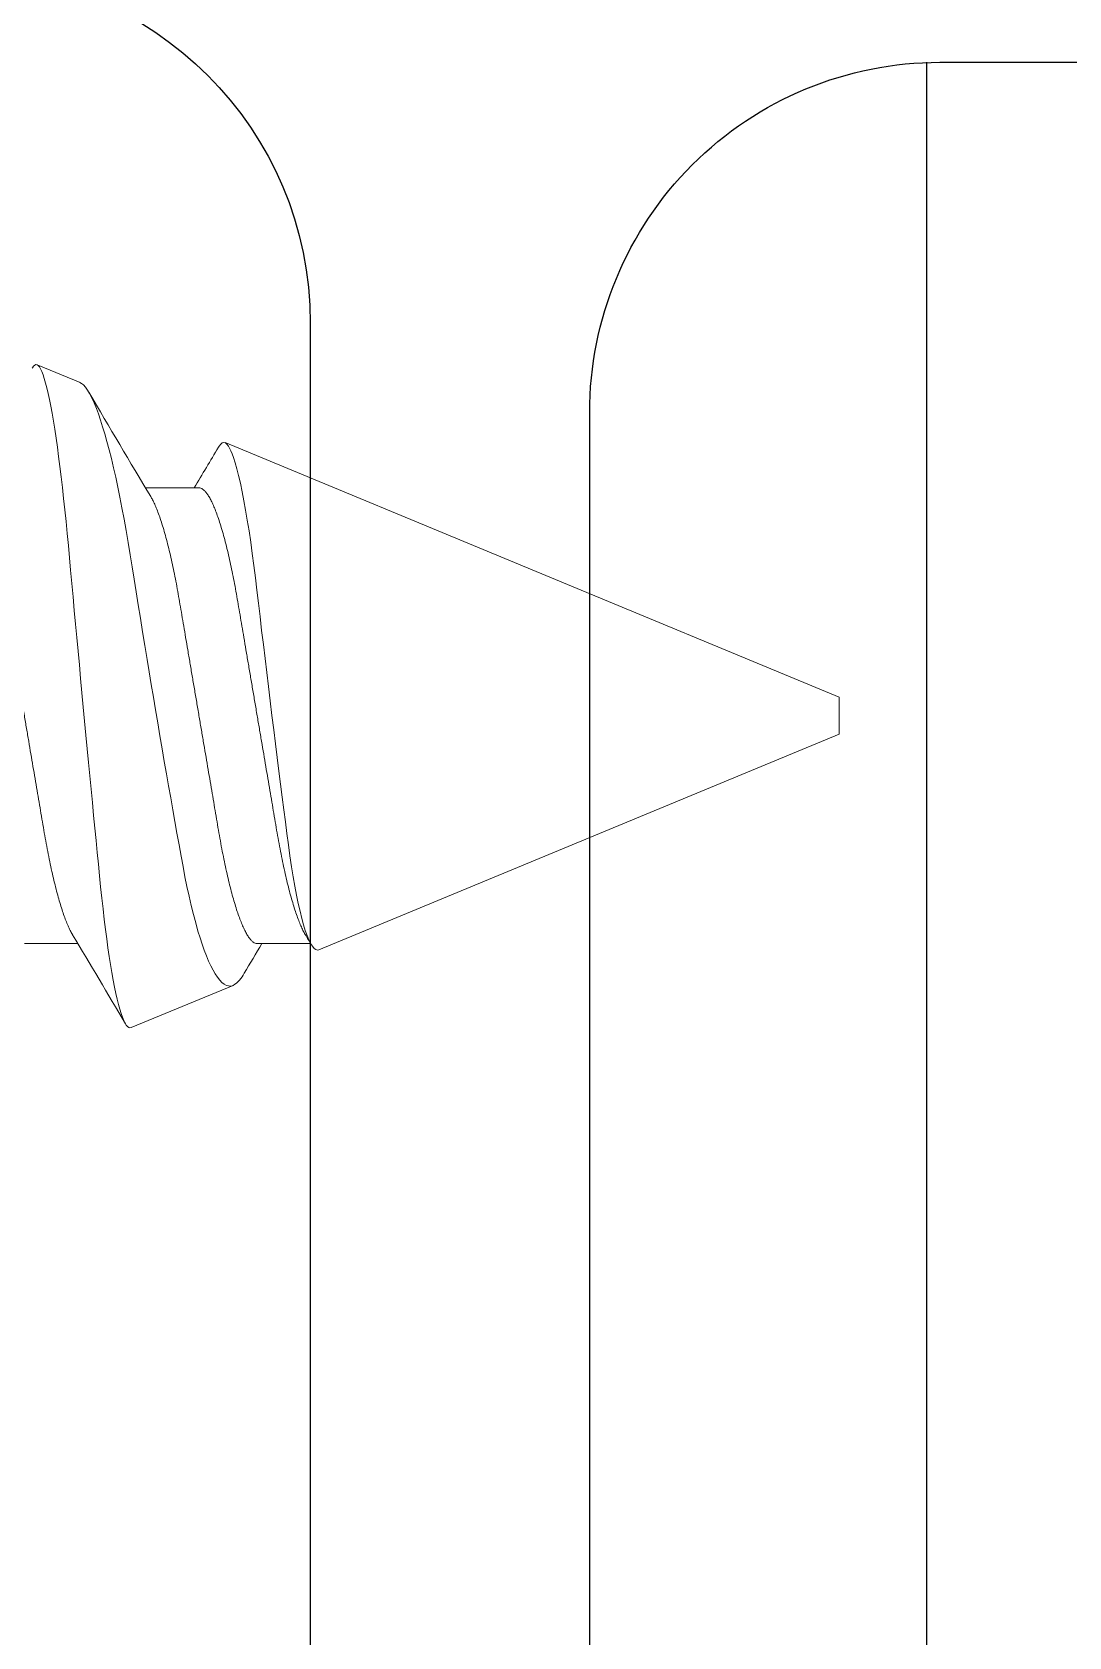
# Model space of a CAD drawing. Extents: x -8 to 56, y -99 to 66.
# Drawn here: x 7.2186 to 7.4969, y 46.7391 to 47.1699 of the extents above; entities that cross this region are included whole.
import ezdxf

# ---------------------------------------------------------------- set-up
doc = ezdxf.new("R2010")
doc.units = 0
doc.header["$MEASUREMENT"] = 0
doc.layers.get('0').update_dxf_attribs({"linetype": 'CONTINUOUS'})
for name, color, linetype in [('Ballons', 7, 'CONTINUOUS'), ('GLASS-VINYL', 7, 'CONTINUOUS'), ('SASH', 5, 'CONTINUOUS')]:
    doc.layers.add(name, color=color, linetype=linetype)

# ---------------------------------------------------------------- blocks, each defined once
blk = doc.blocks.new('3008 FIXED STILE')
for points in [[(-1.00200000000001, 0.7130000000000045), (-0.1000000000000085, 0.7130000000000045), (-1.4210854715202e-14, 0.6862050807568885), (0, 0.6190000000000033), (-0.006000000000014438, 0.6190000000000033, 0.414213562373095), (-0.1000000000000085, 0.5250000000000021), (-0.1000000000000227, -0.524999999999995, 0.414213562373095)], [(-0.1750000000000114, -0.5009998930640442), (-0.1750000000000114, 0.5010001069359511, 0.414213562373095), (-0.2690000000000126, 0.5950001069359523), (-0.5180000000000007, 0.5950001069359523)]]:
    blk.add_lwpolyline(points, format="xyb")
blk = doc.blocks.new('no 10 1 in')
at = {"color": 7, "linetype": 'Continuous', "lineweight": 15}
for p, q in [((55.99867954308434, 25.66646166131508), (55.98716956938188, 25.67122925373945)), ((56.20248300081474, 25.58204351094785), (56.03761579328945, 25.65033373012632)), ((56.03060799424415, 25.63821439554657), (56.01625037343794, 25.63821439554657)), ((56.20248300081474, 25.57704351094785), (56.20248300081474, 25.58204351094785)), ((56.20248300081474, 25.57204351094785), (56.20248300081474, 25.57704351094785)), ((56.0628261820569, 25.51419574613726), (56.20248300081474, 25.57204351094785)), ((55.98373298908155, 25.51587262634913), (55.99809068322023, 25.51587262634913)), ((56.04623302040918, 25.51587262634913), (56.06059064121538, 25.51587262634913)), ((56.01238817138776, 25.49330366915098), (56.03974507535847, 25.50463527074735))]:
    blk.add_line(p, q, dxfattribs=at)
at = {"color": 7, "linetype": 'Continuous', "lineweight": 15, "flags": 128}
for points in [[(56.01238817138776, 25.49330366915098), (56.01207606832654, 25.49324967810803), (56.01175751200653, 25.49334330535977), (56.01143088911304, 25.49358666838175), (56.01109898628054, 25.49397900634943), (56.01075505692031, 25.49453314328132), (56.01040694760836, 25.49524101260396), (56.01005275170007, 25.49610829758501), (56.0096956958248, 25.49712861829818), (56.00934905316258, 25.49825680193197), (56.00900094385064, 25.49952381312868), (56.00864960790931, 25.50093779179428), (56.00829805197051, 25.50248785722113), (56.00793930944806, 25.50420944733317), (56.00758159358043, 25.50606717920583), (56.00722292439047, 25.50807291895201), (56.00686667517256, 25.51020973593399), (56.00652531244934, 25.51239490194077), (56.00618732302049, 25.5146950257862), (56.00585087357385, 25.51712343106639), (56.00551889740887, 25.51966021259461), (56.00518494126676, 25.52235981057529), (56.00485670505857, 25.52516309152488), (56.00453257546961, 25.52808687608241), (56.00421533913435, 25.531105355796), (56.00391592259324, 25.53409739914833), (56.00361547939732, 25.53716472288101), (56.00330660296548, 25.54032134724875), (56.00299237326216, 25.54354255232878), (56.00266685035596, 25.54688997407575), (56.00233685416811, 25.5502936005901), (56.00200077138389, 25.5537712929155), (56.00166138863781, 25.55729429325917), (56.00131841259989, 25.56086596345726), (56.00097338325237, 25.56447111337276), (56.00062439395059, 25.56812871033864), (56.00027459799146, 25.57180774387979), (55.99991695545631, 25.5755815635265), (55.99955960625111, 25.57936436482725), (55.99920071706369, 25.58317690545894), (55.99884344119098, 25.58698471371039), (55.99849899850334, 25.59066703231777), (55.99815734245018, 25.59433204216676), (55.99781656638685, 25.59799865158061), (55.99747960361281, 25.60163493457396), (55.99713992753678, 25.60531252667344), (55.99680538473478, 25.60894512929263), (55.99647421522715, 25.61255228553912), (55.9961494256458, 25.61610036100979), (55.99584333584845, 25.61945789805657), (55.99554333264744, 25.62274872545731), (55.99524068947694, 25.62598946218671), (55.99493203304256, 25.62915333272074), (55.99461149674543, 25.63229738515038), (55.99428575384177, 25.63535085820973), (55.99395326434939, 25.63832833589699), (55.99361681490274, 25.64120379434612), (55.99327867880892, 25.64395890960212), (55.99293782941311, 25.64660358155065), (55.99259250673564, 25.64915010713296), (55.99224557074347, 25.65157585869381), (55.99189034818036, 25.65392424448172), (55.99153468562234, 25.65613819807261), (55.99117674975725, 25.65822809142998), (55.99081976721448, 25.66017384061919), (55.99047312455225, 25.66192909950895), (55.99012846186716, 25.66354089255605), (55.98978409251201, 25.66501597551576), (55.98944294978625, 25.66634016771858), (55.98909836043364, 25.66753479058487), (55.9887582443627, 25.66856723865794), (55.98842084159374, 25.66944123356148), (55.9880891587587, 25.67014703124137), (55.98777544238278, 25.67066688523597), (55.98746803260067, 25.67102815772919), (55.98716546276265, 25.67123090372039), (55.98686318625457, 25.67127475654713), (55.98654829655887, 25.67115844205747), (55.98622761359676, 25.67087976027683), (55.98589959738603, 25.67043552124204), (55.98581915164868, 25.67028874627093)], [(55.99867396981539, 25.66644807647202), (55.9990562520659, 25.66626004281086), (55.99958182599443, 25.66583690519898), (56.00012492638715, 25.66523801711739), (56.0006795399802, 25.6644680718452), (56.00125864662365, 25.66350315382535), (56.0018477998177, 25.6623625495017), (56.00245081285164, 25.66103682648324), (56.00306167246161, 25.65953794713175), (56.00361914602163, 25.65803821529011), (56.00418116619579, 25.65640257085188), (56.004750886281, 25.65462107726518), (56.0053233196682, 25.65270782353392), (56.00591012622269, 25.65062043264764), (56.00649781276702, 25.64840280326588), (56.00708967926306, 25.64604122221374), (56.00768022577435, 25.64355586967474), (56.0082492125347, 25.64103856708817), (56.00881497266566, 25.6384140019907), (56.0093802928017, 25.635667228305), (56.00994025966625, 25.63282093785226), (56.01050572646726, 25.62981472299697), (56.01106327335977, 25.62671511005396), (56.01161568697823, 25.62350365131968), (56.01215776071615, 25.62020891438076), (56.0126747547438, 25.61696279688019), (56.01319996200989, 25.61364995140046), (56.01374342906504, 25.61024967755571), (56.01429848265302, 25.60679491996537), (56.01487846928629, 25.6032046416489), (56.01546872246765, 25.59957206194611), (56.01607327548379, 25.59587356092151), (56.01668589507342, 25.59214772865014), (56.01724344196593, 25.58877712925426), (56.01780568213755, 25.58539661163962), (56.01837584221768, 25.5819885055416), (56.01894900892974, 25.57858215011346), (56.01953669547407, 25.57510985789495), (56.02012555533818, 25.57165184302453), (56.02071874181897, 25.56818927667022), (56.02131097497744, 25.56475389260607), (56.02188128172254, 25.56146578767387), (56.02244858183571, 25.55821459648191), (56.02301566195142, 25.55498379515857), (56.02357760879309, 25.55180172441812), (56.02414527556869, 25.54860636674783), (56.02470524243324, 25.54547355939663), (56.0252603693537, 25.54238668109817), (56.0258052297261, 25.53937491589034), (56.02632398373341, 25.53655317577899), (56.02685007098933, 25.53381846987055), (56.02739471136427, 25.53115839809992), (56.02795123160196, 25.52859962599241), (56.02853312487989, 25.52608699835183), (56.02912543137084, 25.52369133602673), (56.02973233102655, 25.52139875167752), (56.03034759058568, 25.51923495750719), (56.03090528414316, 25.51740876318688), (56.03146789097721, 25.51569274634378), (56.03203849105226, 25.51407916581734), (56.0326123177567, 25.51258296768488), (56.03320081095838, 25.51117828849519), (56.03379069747729, 25.5099013178302), (56.03438513061035, 25.5087465420036), (56.03497868375357, 25.50772580879519), (56.03558353009966, 25.50682288880914), (56.03618514981637, 25.50606384716098), (56.03678684286556, 25.50544613096356), (56.03738266931586, 25.50497739429511), (56.03798575568229, 25.50465287512732), (56.0385798954854, 25.50448668079721), (56.03916853535205, 25.50448009920657), (56.03974507535847, 25.50463527074735)], [(56.0628261820569, 25.51419574613726), (56.06239990031467, 25.51412410946481), (56.06196225203709, 25.51425642876958), (56.06151543719873, 25.51459191572734), (56.06104706260943, 25.51514934345456), (56.06057150143649, 25.51591961872294), (56.06009132031691, 25.51689884116087), (56.05962529236718, 25.51803846466251), (56.05915728444031, 25.51936714389683), (56.05868934984593, 25.52087877393435), (56.05820909539387, 25.52262211171183), (56.05773126091385, 25.52455126942604), (56.05725797304798, 25.52665694301778), (56.05680272497372, 25.52887250992336), (56.05635378349326, 25.53124559500928), (56.05591305525126, 25.53376533590102), (56.05546917371235, 25.53650624298783), (56.05503592538393, 25.53938980696832), (56.05461529024315, 25.54240198237974), (56.05421438154115, 25.54543416151842), (56.05380987954732, 25.5485680848984), (56.05339701765007, 25.55178847873781), (56.05296310932928, 25.55517572689969), (56.05252179442739, 25.5586393256379), (56.0520751995865, 25.56216416502282), (56.05161415824581, 25.56582320629493), (56.05114989027575, 25.56952987930847), (56.05068430232092, 25.57326733993508), (56.05020536785361, 25.5771352469161), (56.04972738670862, 25.58101743360847), (56.04925270552552, 25.5848952351399), (56.04879269083965, 25.58867430794206), (56.04833780942781, 25.59243152308006), (56.04789011459962, 25.59614954773328), (56.04743787315729, 25.59992575369356), (56.04699509160567, 25.60364202180458), (56.04656382325438, 25.607280087694), (56.04615785461083, 25.61072440457163), (56.04575716590629, 25.61407942081419), (56.04535127059523, 25.61733171428509), (56.04492330220582, 25.62055755993651), (56.04448668058305, 25.62366151782932), (56.04404345903652, 25.62663002603686), (56.04358967761197, 25.62948715136444), (56.04313134957328, 25.63219280844179), (56.04267060156255, 25.63473491115854), (56.04219533371955, 25.6371717588412), (56.04171984587909, 25.63942391407411), (56.04124626468327, 25.64148068864741), (56.04078273003807, 25.64331030209489), (56.04032315534711, 25.64494128992025), (56.03986952058754, 25.64636607137772), (56.03952412457758, 25.64732194658536), (56.03918320184928, 25.64815190991423), (56.03884748572751, 25.64885378430611), (56.03851800286705, 25.64942541103596), (56.03810338099014, 25.64996937766868), (56.03769858566636, 25.65029371350526), (56.03729599031718, 25.65040071476917), (56.0368752818439, 25.65028755357642), (56.03644460015251, 25.64995101246417), (56.03600599855261, 25.64939270474712), (56.03583975380641, 25.64910165269271)]]:
    blk.add_lwpolyline(points, dxfattribs=at)
at = {"color": 7, "linetype": 'Continuous', "lineweight": 15}
for centre, radius, start, end in [((59.0526503806351, 27.45482846858737), 3.538332935319914, 210.4083520711634, 210.9357489164573), ((53.56439942528854, 27.11373679305923), 2.872821137062895, 329.0951133906095, 329.3479959543294), ((53.1897747479048, 23.83510279557956), 3.272860800319332, 30.4626020028715, 30.94858242951802), ((57.83152951570972, 24.44647908957126), 2.079990001284407, 149.0604134735132, 149.3157739412029), ((54.28373526827085, 24.45196205914046), 2.071019257102902, 30.90344614745371, 30.9876276664574), ((56.03567467046724, 25.51137025664457), 0.007869449219245738, 301.1473909650197, 333.9596609431958)]:
    blk.add_arc(centre, radius, start, end, dxfattribs=at)
for points, knots in [([(55.968108036249, 25.63821439554657), (55.96826838453578, 25.63819791742498), (55.96859123832333, 25.63816473949662), (55.9690957031063, 25.63789433042189), (55.96961707881093, 25.63745619513018), (55.97015507669524, 25.63683052728108), (55.97070707882152, 25.6360194208161), (55.97127109737006, 25.63502111756716), (55.97184453401887, 25.63383708906602), (55.97243409798897, 25.63244845086616), (55.97303733467752, 25.6308500599069), (55.97365112907912, 25.6290391983363), (55.97426330803919, 25.62704984082164), (55.97487054385919, 25.62489322368266), (55.97546980080176, 25.6225822284924), (55.9760493286531, 25.62016776044207), (55.97660704422439, 25.61767191508253), (55.9771412582292, 25.61511574549274), (55.97765850423567, 25.61247418369379), (55.97815882818399, 25.60976130208784), (55.9786372955477, 25.60697150649601), (55.97912662674594, 25.60409315494594), (55.97963480695806, 25.6011097100351), (55.98016899395537, 25.59797291216444), (55.98072816231053, 25.5946894766752), (55.98131049581307, 25.59126904187953), (55.98190529634248, 25.58777700502952), (55.98250916781618, 25.58423010322445), (55.98311954087173, 25.58064617007696), (55.98372367193281, 25.5770980641081), (55.98431870307162, 25.57360435250414), (55.98490146724519, 25.57018142557996), (55.98547889637208, 25.56679081715308), (55.98604817696759, 25.56344799770528), (55.98660671312304, 25.56016774070291), (55.98715235003991, 25.55696391763191), (55.98768268833616, 25.55384920755619), (55.98820387704069, 25.5507881901345), (55.98871454364931, 25.54779177320167), (55.98921415219501, 25.54484869744424), (55.98973495441597, 25.54199355896988), (55.9902747215212, 25.53921664232296), (55.99083322174434, 25.53653192749748), (55.99139901310954, 25.53399541873927), (55.99196919938792, 25.53161603892372), (55.99254056497472, 25.52940046822626), (55.99311952676348, 25.52732441201957), (55.99370328566329, 25.52539934021007), (55.99428920490762, 25.5236348102941), (55.99487439968085, 25.52204120129302), (55.99545638424695, 25.52061863771622), (55.99604038339982, 25.51937851018214), (55.99644756863385, 25.51858724980318), (55.9966591691608, 25.51826463048096), (55.99667587956417, 25.51823915276081)], [0, 0, 0, 0, 0.01842496864732859, 0.03709781397115683, 0.05599523556148452, 0.07509205393887539, 0.09436112820317008, 0.1137737476718162, 0.133299714597823, 0.1529077126748099, 0.1735021275496768, 0.1941136612106158, 0.2147046423559637, 0.2352374864750028, 0.2556753244332147, 0.2759823500649212, 0.2952129690509416, 0.3142646701287446, 0.3331108635185787, 0.3517267389571436, 0.3701047871872929, 0.3885908313033768, 0.4073192897784588, 0.4262666108673123, 0.4463225159428975, 0.4665585857653004, 0.4869413800488917, 0.5074355089997994, 0.5280046988248266, 0.548611574683553, 0.5682825998051859, 0.5879207274186196, 0.6074936473637848, 0.6269694922198631, 0.6463174141930412, 0.6655079609450126, 0.6845130572062054, 0.7033065766590296, 0.7227413847835241, 0.7419796395262023, 0.7614390853367679, 0.7811549808245656, 0.8010991135419828, 0.8212409458857063, 0.8406220621746973, 0.8601238242486847, 0.8797151960777949, 0.8993641400138421, 0.9190381127398933, 0.9387042657518495, 0.9583298141447831, 0.9778824831194258, 0.9982533473151675, 1, 1, 1, 1]), ([(56.03060799424415, 25.63821439554657), (56.03076837337269, 25.6381979175106), (56.03109128871904, 25.63816473981008), (56.03159572863851, 25.63789433039446), (56.0321171133879, 25.63745619522312), (56.03265510080981, 25.63683052693202), (56.03320713538563, 25.63601942308472), (56.03377103014898, 25.63502111502254), (56.03434449738034, 25.63383708924141), (56.03493406059574, 25.63244845135654), (56.0355372677995, 25.63085005580917), (56.03615118564619, 25.62903920273098), (56.03676333244412, 25.62704984024525), (56.03737057702691, 25.62489322383567), (56.03796983165373, 25.62258222845359), (56.03854936005024, 25.62016776044499), (56.03910707570871, 25.61767191510561), (56.03964128887037, 25.61511574539863), (56.0401585381113, 25.61247418404158), (56.04065885017108, 25.60976130081329), (56.04113736081035, 25.60697151429571), (56.04162652729039, 25.60409314032574), (56.04213489429622, 25.60110972500114), (56.04266892382748, 25.59797290458762), (56.04322809608702, 25.59468946878603), (56.04381058468556, 25.59126905912272), (56.04440518763177, 25.58777698595444), (56.04500926828663, 25.58423012300426), (56.04561942911005, 25.58064614999429), (56.04622376985358, 25.57709808373545), (56.04681860415728, 25.57360433453776), (56.0474015234915, 25.57018143398978), (56.047978953499, 25.56679082529547), (56.04854807740089, 25.56344798058599), (56.04910680887719, 25.56016775849451), (56.04965224842311, 25.55696390107948), (56.05018275401826, 25.55384921633183), (56.05070389829315, 25.55078818861747), (56.05121457922587, 25.54779177380182), (56.05171417668023, 25.54484869657088), (56.05223500872017, 25.54199356503373), (56.05277466278535, 25.53921663715002), (56.05333315232656, 25.53653192135644), (56.05389910084402, 25.53399543092328), (56.0544691004677, 25.53161602707002), (56.05504063067343, 25.52940047457218), (56.05561954843296, 25.52732441094732), (56.05620332040839, 25.52539934054613), (56.05678923224577, 25.5236348100248), (56.05737444353024, 25.52204120203306), (56.05795636964871, 25.52061863503532), (56.05854058761138, 25.51937852171767), (56.0589471776982, 25.51858723982133), (56.05915917455215, 25.51826465192283), (56.0591759108918, 25.51823918484378)], [0, 0, 0, 0, 0.01842504110171395, 0.03709789785449013, 0.05599533101122047, 0.07509216107705728, 0.09436124713522931, 0.1137738108114761, 0.1332997896885946, 0.1529077997669014, 0.1735022272468368, 0.1941138429048351, 0.2147048366531498, 0.2352376933395724, 0.255675543807018, 0.2759825818678928, 0.2952132126242535, 0.3142649253628879, 0.3331111302877697, 0.3517270171204134, 0.3701050765990764, 0.3885910704446485, 0.4073196035693614, 0.4262668716253702, 0.4463227889764224, 0.4665589382319514, 0.4869416770265114, 0.50743588717482, 0.5280050204718413, 0.5486119782990101, 0.5682829461048979, 0.5879211548791249, 0.60749408680414, 0.6269698754946885, 0.6463178765656736, 0.6655083688404859, 0.6845135417423358, 0.7033070726979681, 0.7227418927177794, 0.7419801592354713, 0.7614396169564335, 0.7811554607203537, 0.8010996056448263, 0.8212415167786954, 0.8406225774633083, 0.8601244197316178, 0.8797158035518714, 0.8993647595143, 0.9190387442820517, 0.9387049093309221, 0.9583304697359175, 0.9778831506780151, 0.9982539594550213, 1, 1, 1, 1]), ([(56.01766517709401, 25.63584438584179), (56.01782509717926, 25.63557065013723), (56.01817368757651, 25.63497396687605), (56.01871966780099, 25.63383400651242), (56.01930906668952, 25.63244932473226), (56.0199123498216, 25.63084982068654), (56.02052613156895, 25.6290392623934), (56.02113831391554, 25.62704982371568), (56.0217455488317, 25.62489322823872), (56.02234480601492, 25.62258222728045), (56.02292433380304, 25.62016776074699), (56.02348204939008, 25.61767191500348), (56.02401626339173, 25.61511574551372), (56.02453350939561, 25.61247418368783), (56.02503383335713, 25.60976130209102), (56.02551230067121, 25.60697150648919), (56.02600163205635, 25.60409315497036), (56.0265098115583, 25.60110970994256), (56.02704400129576, 25.59797291252271), (56.02760315878515, 25.59468947524596), (56.02818553310879, 25.59126905110436), (56.02878017727009, 25.58777698857087), (56.02938420561914, 25.58423011272854), (56.02999453706039, 25.58064616859181), (56.03059867938064, 25.5770980644863), (56.03119370763501, 25.57360435240497), (56.03177647256767, 25.57018142560642), (56.03235390149213, 25.56679081714604), (56.03292318214149, 25.56344799770715), (56.03348171828265, 25.56016774070241), (56.03402735520331, 25.55696391763204), (56.03455769349856, 25.55384920755618), (56.03507888220336, 25.55078819013439), (56.03558954881188, 25.54779177320212), (56.0360891573577, 25.54484869744257), (56.03660995957826, 25.54199355897621), (56.03714972668499, 25.53921664229886), (56.03770822690242, 25.5365319275889), (56.03827401828893, 25.53399541839999), (56.03884420449036, 25.53161604013959), (56.03941557036414, 25.52940046364244), (56.0399945310743, 25.52732442923348), (56.04057829401643, 25.52539927573235), (56.04116419814944, 25.52363505120263), (56.04174944927173, 25.52204030343731), (56.04233122424002, 25.52062197564441), (56.04291601333202, 25.51936588414928), (56.04350066524042, 25.51828562021631), (56.0440817530668, 25.51739391901131), (56.04464799329284, 25.51670598231408), (56.04519635810756, 25.51622431828189), (56.04572624286244, 25.51592717373859), (56.04606488057639, 25.51589072420883), (56.04623302040918, 25.51587262634913)], [0, 0, 0, 0, 0.01655052896412597, 0.03607649068723019, 0.05568448353945647, 0.0762788929267214, 0.09689042109549699, 0.1174813967541578, 0.1380142354020012, 0.1584520679143327, 0.1787590881350151, 0.1979897019968316, 0.2170413979981053, 0.2358875863661696, 0.2545034568443356, 0.2728815001774575, 0.2913675393677374, 0.3100959928524214, 0.3290433088925587, 0.3490992086240337, 0.3693352730543195, 0.3897179939421823, 0.4102121860858635, 0.4307813704300102, 0.4513882407978144, 0.4710592606778924, 0.490697383058537, 0.5102702977882885, 0.5297461374548199, 0.5490940542725373, 0.5682845959109825, 0.5872896871080642, 0.6060832015531543, 0.6255180044990365, 0.644756254115476, 0.6642156947408642, 0.6839315849751508, 0.7038757123782409, 0.7240175393549577, 0.7433986504796432, 0.7629004073571776, 0.7824917739659574, 0.8021407126663335, 0.8218146801500444, 0.8414808279217438, 0.8611063710852404, 0.8806590348498654, 0.9010298936175726, 0.9212509288889615, 0.941288860609313, 0.9611121252575953, 0.9806914573076243, 1, 1, 1, 1])]:
    blk.add_open_spline(points, degree=3, knots=knots, dxfattribs=at)

msp = doc.modelspace()

# ---------------------------------------------------------------- linework, layer by layer
at = {"layer": 'GLASS-VINYL', "color": 7}
msp.add_line((7.458743898302551, 45.97183019909119), (7.458743898302551, 47.16183019909106), dxfattribs=at)

# ---------------------------------------------------------------- block references
at = {"layer": 'Ballons'}
msp.add_blockref('no 10 1 in', (-48.76724649975321, 21.40938149372904), dxfattribs=at)
at = {"layer": 'SASH', "xscale": -1}
msp.add_blockref('3008 FIXED STILE', (7.193243898302534, 46.5668300921551), dxfattribs=at)

doc.saveas('drawing.dxf')
